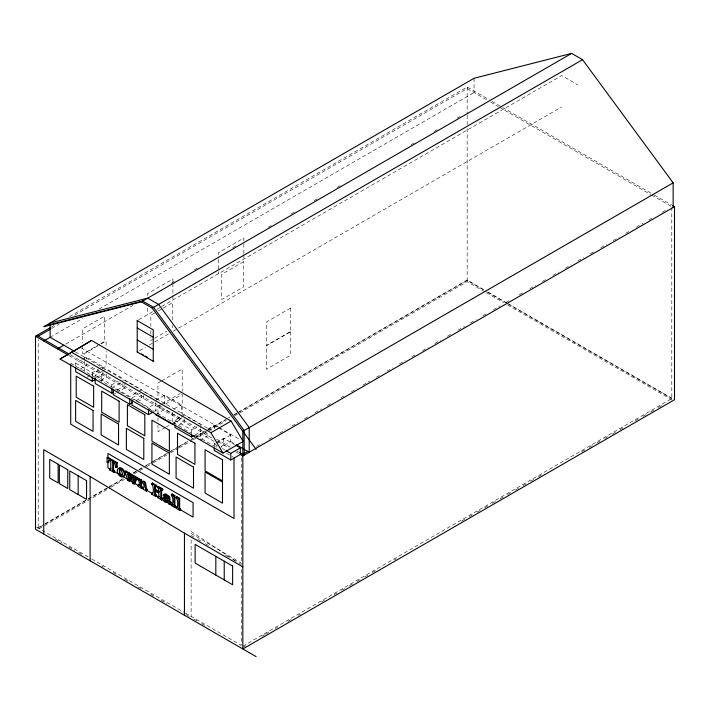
<?xml version="1.0" encoding="UTF-8"?>
<svg xmlns="http://www.w3.org/2000/svg" width="710" height="710" viewBox="0 0 710 710"><rect width="100%" height="100%" fill="white"/><g stroke="black" fill="none" stroke-linecap="round" stroke-linejoin="round"><path stroke-width="0.53" stroke-dasharray="3.55 2.66" d="M51.262 327.132L54.137 325.464M69.509 316.589L467.171 87.002L489.137 99.693M51.635 328.473L59.312 324.035M74.665 315.169L467.171 88.564L487.788 100.465M50.135 337.294L82.75 318.47M99.054 309.054L475.416 91.767M65.781 344.11L132.921 305.353M171.287 283.201L175.121 280.983M194.3 269.915L198.134 267.697M232.667 247.763L236.501 245.545M268.149 227.271L271.992 225.061M291.171 213.985L295.005 211.766M314.193 200.69L318.027 198.48M337.206 187.404L341.048 185.186M411.063 144.769L414.897 142.55M434.076 131.474L437.919 129.264M457.098 118.188L460.932 115.97M138.707 319.74L153.094 311.433M156.839 309.329L161.569 306.605M161.72 306.454L561.672 75.544L577.718 84.809M99.826 344.128L82.733 353.997L82.733 347.412M100.776 343.578L104.574 341.386L104.574 316.172L82.733 328.774L82.733 343.028M97.581 345.983L84.286 353.66L84.286 360.236M101.379 343.791L106.127 341.048L106.127 346.533M154.638 313.039L150.839 315.231L150.839 326.192M158.436 310.847L162.235 308.655M163.185 308.105L172.681 302.629L172.681 320.166M75.65 366.351L75.65 363.138L81.854 359.562M82.742 359.047L86.283 357.006L102.888 366.591L102.888 368.73M80.079 369.129L86.283 365.552L86.283 363.413M75.65 363.138L92.256 372.732L98.459 369.147M99.347 368.632L102.888 366.591M87.135 377.223L89.984 375.581M90.933 375.031L101.379 369.005M102.329 368.454L106.127 366.262L106.127 350.917M153.688 338.803L150.839 340.445L150.839 337.161M154.638 338.253L166.983 331.126M95.184 377.347L95.184 375.288L101.672 371.552M102.595 371.01L106.305 368.872L122.91 378.457L122.91 380.516M139.666 350.598L145.417 347.279M149.251 345.069L169.397 333.434M173.231 331.224L561.672 106.961M96.374 377.516L101.699 374.445L101.699 381.146M97.572 378.208L102.888 375.137L102.888 369.795M100.74 380.311L106.305 377.108L106.305 374.019M95.184 375.288L111.789 384.882L118.277 381.137M120.416 382.77L113.174 386.95L129.779 396.544L137.926 391.831M117.345 389.905L122.91 386.693L122.91 381.545M113.174 394.662L115.89 393.1M116.795 392.577L124.942 387.864L124.942 382.362M138.832 391.317L141.547 389.746L124.942 380.161M140.482 393.047L131.918 397.99L148.523 407.575L156.138 403.182M160.762 381.403L157.966 383.018L157.966 400.049M161.694 380.871L182.195 369.031L182.195 391.379M136.116 400.591L141.547 397.458L141.547 395.248M137.625 401.78L143.34 398.487L143.34 393.429M155.588 400.404L164.747 395.115L181.352 404.7L181.352 413.477M160.762 404.815L157.966 406.431L157.966 404.301M161.694 404.283L180.331 393.517M161.694 406.218L157.966 408.365L157.966 413.69M165.421 404.061L182.195 394.378L182.195 414.596M154.23 411.365L159.936 408.072L159.936 403.014M155.588 414.667L164.747 409.377L181.352 418.971L172.193 424.252M174.03 408.933L181.352 404.7M174.926 425.396L174.926 420.338L180.482 417.125M181.405 416.592L184.183 414.986L199.865 424.039M165.421 427.473L157.966 431.778L157.966 425.396M166.353 426.941L169.149 425.325M173.808 422.636L182.195 417.791M178.627 425.281L184.183 422.068L184.183 419.033M174.926 420.338L191.531 429.923L197.087 426.71M195.232 434.866L200.788 431.653L200.788 428.618M70.308 354.769L209.148 434.928L200.291 440.04L200.291 433.428L204.001 431.289M207.702 429.142L214.189 425.396L230.794 434.981L230.794 441.602L220.65 447.46M37.417 528.151L44.135 524.273M45.094 523.723L87.303 499.352M88.262 498.793L108.408 487.166M109.367 486.616L123.753 478.3M133.347 472.762L138.139 469.993M139.098 469.443L141.982 467.784M145.816 465.565L152.535 461.686M153.493 461.136L166.921 453.379M170.755 451.169L178.432 446.732M179.39 446.182L189.943 440.093M190.901 439.534L192.818 438.425M196.661 436.215L207.205 430.118M208.172 429.568L227.351 418.492M228.309 417.942L230.235 416.832M234.069 414.613L237.903 412.395M238.862 411.844L467.171 280.033L484.451 290.008M107.299 488.196L38.198 528.089L38.198 339.558M108.257 487.637L123.611 478.78M133.205 473.233L142.808 467.695M143.766 467.144L150.484 463.266M151.443 462.707L167.755 453.291M168.714 452.731L176.391 448.303M177.349 447.753L187.91 441.655M191.744 439.437L193.67 438.327M194.629 437.777L206.14 431.13M207.098 430.571L225.336 420.045M233.972 415.057L236.847 413.397M237.814 412.847L467.171 280.423L486.385 291.517M39.156 528.702L110.174 487.699M111.133 487.149L124.57 479.392M134.163 473.854L138.965 471.085M139.923 470.526L145.683 467.207M146.642 466.647L152.401 463.328M153.36 462.769L169.672 453.353M170.631 452.794L178.308 448.365M179.275 447.815L191.744 440.608M192.703 440.049L197.504 437.28M198.463 436.73L208.065 431.192M209.024 430.633L226.295 420.657M234.93 415.678L238.773 413.46M239.731 412.9L467.171 281.595L485.427 292.13M214.189 445.995L214.189 443.794L215.547 443.013M216.222 442.623L223.73 438.283L234.708 444.629M230.794 434.981L216.896 443.013L216.896 447.424M220.916 446.528L223.73 444.904L223.73 438.283M256.505 446.475L262.256 443.155M268.975 439.277L272.809 437.058M279.518 433.18L285.278 429.861M291.988 425.982L297.747 422.663M304.457 418.785L308.3 416.575M315.009 412.696L321.728 408.818M327.479 405.499L331.313 403.28M340.906 397.742L344.74 395.532M351.459 391.654L357.21 388.334M362.961 385.006L369.679 381.128M376.389 377.258L380.232 375.04M386.941 371.161L392.701 367.842M399.411 363.964L405.17 360.644M411.88 356.766L415.714 354.556M422.432 350.678L428.183 347.359M434.902 343.48L440.653 340.152M447.371 336.283L451.205 334.064M457.915 330.185L464.633 326.316M470.384 322.988L476.144 319.669M482.853 315.79L486.687 313.58M493.406 309.702L500.115 305.824M505.875 302.504L509.709 300.286M519.303 294.748L523.137 292.538M529.846 288.659L535.606 285.331M542.316 281.462L546.159 279.243M552.868 275.365L558.628 272.045M565.337 268.167L571.088 264.848M577.807 260.969L583.558 257.65M590.276 253.772L594.11 251.562M600.829 247.683L606.58 244.355M613.298 240.486L619.049 237.158M625.759 233.288L629.601 231.07M636.311 227.191L643.029 223.313M648.78 219.993L652.614 217.784M662.208 212.246L666.042 210.027M242.829 646.224L671.802 398.567L671.802 207.817M245.704 645.736L242.829 647.396L239.945 645.736M262.026 636.32L264.901 634.651M265.859 634.101L268.744 632.441M275.462 628.563L277.379 627.454M287.932 621.356L291.774 619.138M298.493 615.259L300.41 614.159M321.523 601.965L324.399 600.305M334.002 594.767L337.836 592.548M341.679 590.329L345.513 588.111M349.355 585.901L353.189 583.682M357.032 581.463L360.866 579.245M364.709 577.035L368.543 574.816M372.386 572.597L376.22 570.387M394.458 559.853L396.375 558.752M461.633 521.069L465.467 518.859M469.31 516.64L473.153 514.422M476.987 512.212L480.83 509.993M484.664 507.774L488.507 505.555M492.341 503.346L496.184 501.127M500.017 498.908L503.86 496.698M507.694 494.479L511.537 492.261M515.371 490.042L519.214 487.832M523.048 485.613L526.891 483.395M530.725 481.185L534.568 478.966M538.402 476.747L542.245 474.528M581.588 451.817L585.43 449.599M589.264 447.38L593.107 445.17M596.941 442.951L600.784 440.733M604.627 438.523L608.461 436.304M612.304 434.085L616.138 431.866M619.981 429.656L623.815 427.438M635.335 420.79L639.169 418.572M643.011 416.353L646.846 414.143M650.688 411.924L654.522 409.705M658.365 407.496L662.199 405.277M184.183 429.248L191.567 433.295M195.259 435.319L200.788 438.354M492.021 101.352L501.624 106.899M502.582 107.45L653.369 194.504M654.327 195.064L671.616 205.039M490.663 102.125L498.331 106.553M499.29 107.103L650.715 194.531M651.673 195.081L671.802 206.708M488.285 292.227L506.523 302.753M507.481 303.312L672.583 398.63M487.344 292.067L507.517 303.72M508.484 304.27L671.802 398.567M486.385 292.689L503.674 302.673M507.517 304.892L671.802 399.73M81.206 347.909L218.263 427.038M219.221 427.597L240.308 439.765M75.349 351.858L211.323 430.358M230.794 441.602L235.542 444.336M143.34 391.405L159.936 400.99M216.532 439.188L230.315 447.149M236.705 450.832L238.533 451.888M68.994 355.568L213.426 438.949M218.103 441.655L229.09 447.992M235.649 451.782L240.335 454.489M200.291 433.428L214.34 441.54M214.189 443.794L217.881 445.924M222.496 448.587L225.265 450.184M101.699 380.161L102.888 380.853M70.725 363.263L95.122 377.356M98.876 379.522L153.484 411.046M157.176 413.176L184.183 428.769M201.746 438.913L217.997 448.294M226.534 453.22L233.066 456.991M148.869 408.862L152.561 410.992M191.123 535.464L193.981 537.115M197.797 539.316L201.613 541.526M205.43 543.727L209.237 545.928M225.452 555.282L229.268 557.492M233.084 559.693L236.892 561.894L191.123 531.444M238.986 563.101L241.267 564.414L241.267 453.468M36.636 527.184L90.765 558.433M91.723 558.992L184.431 612.517M185.39 613.067L241.267 645.328L241.267 566.509M55.495 539.236L62.214 543.123M68.941 547.002L74.71 550.33M78.553 552.549L82.395 554.767M101.61 565.861L103.527 566.971M113.138 572.517L116.014 574.186M124.667 579.174L128.51 581.392M138.113 586.939L141.956 589.158M150.6 594.155L154.443 596.373M161.17 600.252L166.93 603.58M186.144 614.674L189.987 616.892M193.83 619.111L197.673 621.33M201.516 623.549L205.359 625.767M191.123 533.476L241.267 563.003M474.067 78.278L474.067 92.54M467.171 87.002L467.171 114.07M467.171 115.18L467.171 124.72M467.171 128.492L467.171 281.595M243.867 253.55L243.867 238.027L218.334 252.769L218.334 258.307M243.867 254.65L243.867 259.088M218.334 259.416L218.334 270.501M218.334 271.611L218.334 273.829M214.189 425.396L214.189 428.707M200.788 424.571L200.788 427.606M191.531 429.923L191.531 432.958M191.123 539.902L191.123 616.378M172.912 282.314L172.912 278.995L147.387 293.727L147.387 295.946M172.912 283.423L172.912 294.508M172.912 295.617L172.912 300.055M172.681 325.65L172.681 327.842M172.193 412.182L172.193 422.059M164.747 395.115L164.747 403.892M159.936 414.773L159.936 415.252M157.966 417.942L157.966 421.136M155.588 402.597L155.588 411.374M150.839 330.576L150.839 336.061M147.387 308.14L147.387 314.787M111.789 384.882L111.789 386.941M92.256 372.732L92.256 375.936M86.283 357.006L86.283 359.136M84.286 361.328L84.286 371.197M243.548 261.706L221.715 274.317L221.715 299.531L243.548 286.92L243.548 261.706M290.541 308.105L266.303 322.091L266.303 345.504L290.541 331.517L290.541 308.105M290.541 331.827L266.303 345.823L266.303 369.236L290.541 355.24L290.541 331.827"/><path stroke-width="1.06" d="M163.646 498.278L164.365 497.115L167.196 497.825M112.686 462.13L113.529 461.651L113.529 469.665L114.647 470.97L114.647 471.795L113.804 472.283L112.686 470.153L112.686 462.13L114.825 463.728L115.588 467.1L116.369 467.508L117.212 467.02L117.212 462.645L107.929 457.275L107.086 457.764L107.086 462.148L107.867 462.645L108.63 460.151L110.778 461.03L110.778 469.053L109.677 469.905L109.677 469.07L111 468.822M107.867 462.645L108.71 462.157L109.473 459.663M141.831 482.33L141.441 485.809L142.275 487.752L141.432 488.24L137.838 486.164L137.838 485.347C140.19 486.607 139.719 480.413 137.838 479.685L138.681 478.389L141.441 479.987L141.441 481.442L140.598 481.93L140.598 480.466L137.838 478.877M171.243 505.449C173.613 504.899 173.462 496.352 171.243 495.243L172.086 493.938L174.855 495.536L174.855 505.094L175.929 507.18L175.086 507.668L171.243 505.449L171.243 504.632L172.885 504.446M160.824 490.006L160.753 497.905L161.871 500.035L162.714 499.547L162.714 498.722L161.596 497.417L161.667 489.518L160.824 490.006L162.714 489.758L162.714 488.906L158.534 486.501L157.691 486.989L158.783 488.835L158.854 492.199L159.697 491.71L155.499 489.279L154.647 489.767C153.697 486.412 156.457 483.776 155.499 489.279M159.404 496.645L158.534 496.308L157.691 496.796L157.691 497.621L158.854 496.805L158.854 493.246L154.647 490.814L154.647 494.382L155.818 496.538L156.661 496.059L156.661 495.225L155.57 494.222L155.499 491.222M133.249 476.064L134.651 482.134L133.808 482.614L135.246 478.575L134.252 476.8L135.095 476.312L137.713 477.83L137.713 478.647L135.974 479.099L134.137 484.025L132.593 483.137L130.951 477.422L129.229 481.194L127.667 480.288L125.084 471.511L125.936 471.023L129.406 473.029L128.563 474.333L127.569 474.058L128.936 479.8L131.048 476.57M131.368 477.874L130.072 480.705L129.229 481.194M128.936 479.8L130.631 476.144L129.717 474.999L130.56 473.694L133.968 475.665L133.125 476.969L132.104 476.641L133.808 482.614M118.41 468.724C121.934 464.447 128.483 475.558 123.025 476.623M164.09 494.391L165.732 493.894L169.033 496.166A2.618 1.509 60 0 1 169.868 498.021L170.018 502.84L169.175 503.328L170.453 503.195M141.432 488.24L140.651 486.607L140.598 483.35C143.349 479.605 145.532 488.693 142.834 488.231L142.834 489.048L146.446 491.134L147.29 489.829C145.035 487.655 147.485 479.232 141.441 481.442M168.305 500.728C167.001 503.088 162.732 499.947 165.119 498.713L167.462 499.228L168.305 498.74M169.61 503.683L169.805 502.369L171.234 502.218L170.844 503.976L169.859 503.772M120.54 468.964C119.173 470.801 119.724 474.839 122.377 475.38M140.598 481.93C146.642 479.72 144.192 488.134 146.446 490.317L146.446 491.134M60.066 359.003L91.501 340.454L231.114 421.065L243.184 441.425L223.011 453.078L60.066 359.003L80.248 347.359M81.18 346.782L91.501 340.454M256.088 656.608L35.5 529.261L35.5 336.229L50.295 327.683M38.198 336.229L50.676 329.023M43.745 340.986L50.135 337.294L74.399 351.299M57.466 348.912L63.864 345.22M571.648 53.392L474.067 78.278L43.745 326.715L141.326 301.83L571.648 53.392L582.546 59.684L673.151 182.852L673.151 207.489M141.326 301.83L152.224 308.122L582.546 59.684M153.795 360.973L153.262 361.275L137.216 352.018L137.216 320.601L137.749 320.29M137.216 352.018L137.749 351.707M75.65 367.416L75.65 371.685L92.256 381.27L95.806 379.229M95.184 378.377L95.184 383.524L111.789 393.109L113.644 392.044M113.174 389.16L113.174 394.662L129.779 404.247L132.495 402.685M131.918 400.014L131.918 405.073L148.523 414.658L153.28 411.915M107.086 462.148L107.929 461.66L108.71 462.157M107.086 457.764L116.369 463.133L117.212 462.645M115.588 467.1L116.431 466.612L117.212 467.02M112.757 470.481L113.6 469.993M113.804 471.458L114.647 470.97M174.926 425.396L174.926 427.42L191.531 437.005L194.309 435.399M125.084 471.511L128.563 473.517L129.406 473.029M129.717 474.999L130.56 473.694M130.56 475.576L131.403 475.088M132.184 476.49L133.027 476.002M132.104 476.641L132.947 476.153M133.968 475.665L133.125 476.969M127.667 480.288L128.51 479.8M71.319 352.107L210.941 432.718L231.114 421.065M134.252 476.8L136.87 478.318L137.713 477.83M132.593 483.137L133.436 482.649M138.832 480.626L139.684 480.137M134.137 484.025L134.989 483.537L136.817 478.611L137.713 478.647M140.598 480.466L141.441 479.987M140.598 483.35L141.441 482.862M137.838 485.347L139.48 485.161M138.832 485.56L139.684 485.072M140.811 486.9L141.654 486.412M141.432 487.424L142.275 486.936M142.834 488.231L143.677 487.743M155.818 496.538L151.647 494.133L151.647 493.308C154.043 495.403 153.857 485.108 151.647 484.344L151.647 483.501L152.49 483.013L156.661 485.418L156.661 486.261L155.818 486.749L154.727 486.492M673.151 182.852L242.829 431.289L242.829 648.958L674.5 399.73L674.5 206.708L672.583 205.598M151.647 484.344L152.49 483.856L152.49 483.013M145.417 489.359L146.26 488.87M146.446 490.317L147.29 489.829M151.647 483.501L155.818 485.906L156.661 485.418M157.691 487.832L158.534 487.344L158.534 486.501M158.783 488.835L159.626 488.347M151.647 493.308L152.978 493.059M151.647 494.133L152.49 493.654M157.691 486.989L161.871 489.394L162.714 488.906M154.727 494.71L155.57 494.222M155.818 495.713L156.661 495.225M226.188 450.717L230.794 453.379L240.335 447.877L240.335 454.489L230.794 459.991L214.189 450.406L214.189 448.205M158.783 497.053L159.626 496.565M169.175 503.328L169.024 498.509A2.618 1.509 60 0 0 168.19 496.654L166.149 494.932L163.966 494.293C161.17 495.722 166.717 498.225 164.258 495.172L165.102 494.684M164.747 495.669C166.371 494.116 165.794 497.612 164.525 495.935M160.824 498.234L161.667 497.745M161.871 499.21L162.714 498.722M243.672 453.885L247.87 451.453M171.234 502.218L169.566 504.49L168.439 503.807L167.658 502.032L167.285 502.414C164.951 503.097 162.12 500.284 162.989 497.932L164.321 497.648L167.445 498.66L168.297 498.172M172.246 496.184L173.089 495.695M674.5 206.708L242.829 455.926L240.335 454.489M171.243 494.426L174.012 496.024L174.855 495.536M176.044 507.401C178.387 509.487 178.228 498.802 176.044 498.012L176.888 496.707L179.648 498.305L179.648 507.872L180.73 509.949L179.887 510.437L176.044 508.218L176.044 507.401L177.349 507.144M169.459 503.647L170.302 503.159M176.044 497.195L178.805 498.793L179.648 498.305M172.246 504.846L173.089 504.357M175.086 507.668L174.074 505.902L174.917 505.422M175.086 506.851L175.929 506.363M179.887 510.437L178.876 508.679L179.719 508.191M179.887 509.62L180.73 509.132M165.963 498.225C163.939 498.864 166.53 501.855 168.004 500.985M45.094 325.934L142.674 301.049L153.573 307.341L244.178 430.508L244.178 455.146M164.258 495.172L166.655 496.166L167.445 498.66M110.503 469.381L109.677 469.07M155.783 485.924L156.661 486.261M158.561 497.133L157.691 496.796M109.757 459.618L110.494 459.894M171.243 504.632L172.042 504.934L172.086 504.144M162.226 489.518L162.714 489.758M137.216 320.601L153.262 329.866L153.262 361.275M137.216 327.94L153.262 337.197M137.216 339.975L153.262 349.24M141.521 353.891L143.411 354.982M145.293 356.065L147.183 357.157M236.492 444.886L249.219 452.234L249.219 427.597L158.614 304.43L147.715 298.138L50.135 323.023L50.135 337.294M235.649 445.17L240.335 447.877M36.636 335.324L68.4 353.66M239.439 452.412L242.829 454.364M35.5 336.229L68.036 355.009M155.588 414.667L172.193 424.252M128.75 473.464L129.406 473.845M129.717 474.182L133.968 476.481M154.647 489.767L158.854 492.199M169.805 502.369L170.391 502.707M110.796 469.576L107.929 467.917L107.929 461.731M112.996 470.845L118.446 473.996M123.229 476.756L132.797 482.276M134.714 483.386L138.539 485.596M141.405 487.246L143.322 488.356M146.189 490.015L151.931 493.326M170.107 503.816L172.024 504.925M179.674 509.345L193.067 517.075L193.067 502.644L107.929 453.486L107.929 457.613M109.677 469.905L113.804 472.283M157.691 497.621L161.871 500.035M242.829 566.882L184.449 533.174L90.117 476.481L43.745 449.714L43.745 534.018M152.224 308.122L256.088 449.315M210.941 432.718L223.011 453.078M128.483 473.987L129.779 479.321M178.876 508.679L178.805 498.793M174.074 505.902L174.012 496.024M234.007 457.533L234.007 518.469L70.725 424.198L70.725 364.372M230.794 453.379L230.794 459.991M224.227 561.193L224.227 579.901M215.822 556.338L215.822 575.047M191.531 433.97L191.531 437.005M184.449 533.174L184.449 615.25M176.888 496.707L176.888 497.524M172.086 493.938L172.086 494.755M170.648 501.881L170.648 502.724M167.462 499.228L167.462 501.216M161.871 489.394L161.871 490.246M155.818 485.906L155.818 486.749M148.523 409.599L148.523 414.658M138.681 478.389L138.681 479.206M138.681 484.859L138.681 485.675M136.87 478.318L136.87 479.135M135.095 476.312L135.095 477.129M129.779 398.745L129.779 404.247M128.563 473.517L128.563 474.333M125.936 471.023L125.936 471.839M116.369 463.133L116.369 467.508M111.789 387.962L111.789 393.109M92.256 377.001L92.256 381.27M90.117 476.481L90.117 560.793M78.162 475.806L78.162 494.515M117.407 469.931C115.987 473.339 122.226 480.075 124.117 475.443C125.608 472.008 119.147 465.05 117.407 469.931M122.475 473.694C118.392 483.137 118.162 459.432 122.475 473.694M194.93 443.297L177.5 433.233L177.5 454.32L194.93 464.384L194.93 443.297M144.813 414.746L127.392 404.682L127.392 425.769L144.813 435.833L144.813 414.746M222.496 459.805L205.066 449.741L205.066 470.828L222.496 480.892L222.496 459.805M93.64 386.204L76.21 376.14L76.21 397.227L93.64 407.291L93.64 386.204M119.111 401.212L101.681 391.148L101.681 412.235L119.111 422.299L119.111 401.212M169.362 430.224L151.94 420.16L151.94 441.247L169.362 451.311L169.362 430.224M222.496 482.046L205.066 471.981L205.066 493.068L222.496 503.133L222.496 482.046M143.793 438.389L126.362 428.325L126.362 449.412L143.793 459.468L143.793 438.389M169.362 453.149L151.94 443.084L151.94 464.171L169.362 474.236L169.362 453.149M193.51 467.091L176.08 457.027L176.08 478.114L193.51 488.178L193.51 467.091M118.561 424.083L101.139 414.019L101.139 434.928L118.561 444.992L118.561 424.083M93.054 410.469L75.624 400.404L75.624 421.314L93.054 431.378L93.054 410.469M58.122 464.233L49.709 459.379L49.709 478.087L58.122 482.942L58.122 464.233M67.769 469.807L59.365 464.952L59.365 483.661L67.769 488.516L67.769 469.807M86.567 480.661L69.757 470.952L69.757 489.66L86.567 499.37L86.567 480.661M232.64 566.047L195.126 544.392L195.126 563.101L232.64 584.756L232.64 566.047"/></g></svg>
